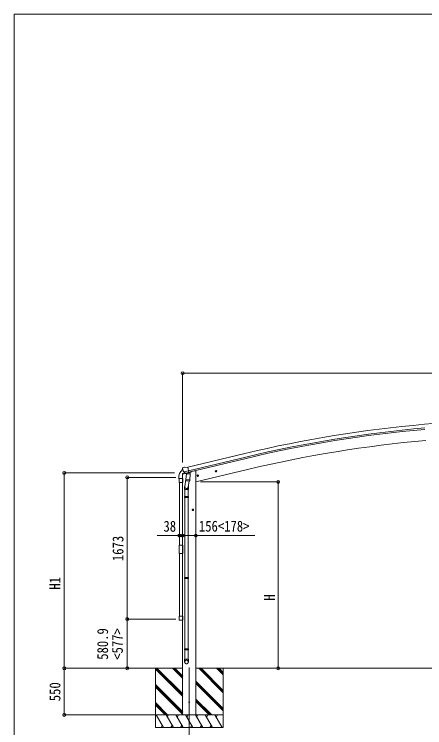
# Model space of a CAD drawing. Units: millimetres at full size, sheet at 1:35. Extents: x -9783 to 9892, y -6828 to 6752.
# Drawn here: x -9783 to -4940, y -1671 to 6752 of the extents above; entities that cross this region are included whole.
import ezdxf
from ezdxf.enums import TextEntityAlignment as Align

# ---------------------------------------------------------------- set-up
doc = ezdxf.new("R2010")
doc.units = ezdxf.units.MM
doc.header["$LTSCALE"] = 35
doc.header["$PDMODE"] = 32
doc.header["$PDSIZE"] = 35
for name, color, linetype, lineweight in [('0-0_0', 7, 'Continuous', 9), ('0-1_本体', 4, 'Continuous', 9), ('0-2_部品', 7, 'Continuous', 9), ('0-8_PARTS2', 2, 'Continuous', 9), ('0-A_寸法', 6, 'Continuous', 9), ('1-0_FRAME', 7, 'Continuous', 9), ('1-1_GLASS', 4, 'Continuous', 9), ('1-2_GLASS_SEAL', 7, 'Continuous', 9), ('1-A', 6, 'Continuous', 9), ('F-0_240', 7, 'Continuous', 9)]:
    doc.layers.add(name, color=color, linetype=linetype, lineweight=lineweight)
doc.styles.add('ＭＳ ゴシック', font='')
doc.styles.get('ＭＳ ゴシック').set_extended_font_data('MS Gothic')

msp = doc.modelspace()

# ---------------------------------------------------------------- linework, layer by layer
at = {"layer": '0-0_0'}
for p, q in [((-7796.66, -968.88), (-8195.33, -968.88)), ((-8118.41, -968.88), (-8118.41, -1668.88)), ((-7796.16, -1300.64), (-8118.41, -978.39)), ((-7796.16, -1286.5), (-8113.77, -968.89)), ((-7796.16, -1272.36), (-8099.63, -968.89)), ((-7796.16, -1088.51), (-7915.79, -968.88)), ((-7796.16, -1074.37), (-7901.65, -968.88)), ((-7796.16, -1060.23), (-7887.51, -968.88)), ((-7640.66, -968.88), (-771.69, -968.88)), ((-7318.41, -1257.89), (-7607.42, -968.88)), ((-7318.41, -1243.75), (-7593.28, -968.88)), ((-7318.41, -1229.61), (-7579.14, -968.88)), ((-7318.41, -1045.76), (-7395.29, -968.88)), ((-7318.41, -1031.62), (-7381.15, -968.88)), ((-7367, -968.89), (-7367.01, -968.88)), ((-7318.41, -1017.47), (-7366.99, -968.89)), ((-7318.41, -968.88), (-7318.41, -1668.88)), ((-7796.16, -1484.49), (-8118.41, -1162.24)), ((-7796.16, -1498.63), (-8118.41, -1176.38)), ((-7318.41, -1441.74), (-7640.66, -1119.49)), ((-7318.41, -1455.88), (-7640.66, -1133.63)), ((-7318.41, -1470.02), (-7640.66, -1147.77)), ((-7796.16, -1512.77), (-8118.41, -1190.52)), ((-7453.4, -1518.88), (-7640.66, -1331.62)), ((-7467.54, -1518.88), (-7640.66, -1345.76)), ((-7973.9, -1518.88), (-8118.41, -1374.37)), ((-7988.04, -1518.88), (-8118.41, -1388.51)), ((-8002.18, -1518.88), (-8118.41, -1402.65)), ((-7481.68, -1518.88), (-7640.66, -1359.9)), ((-8118.41, -1518.88), (-7318.41, -1518.88)), ((-8021.52, -1668.88), (-8108.12, -1518.88)), ((-7906.05, -1668.88), (-7992.65, -1518.88)), ((-7962.65, -1518.88), (-7977.65, -1544.86)), ((-7790.58, -1668.88), (-7877.18, -1518.88)), ((-7862.18, -1544.86), (-7847.18, -1518.88)), ((-7675.11, -1668.88), (-7761.71, -1518.88)), ((-7746.71, -1544.86), (-7731.71, -1518.88)), ((-7559.64, -1668.88), (-7646.24, -1518.88)), ((-7631.24, -1544.86), (-7616.24, -1518.88)), ((-7444.17, -1668.88), (-7530.77, -1518.88)), ((-7515.77, -1544.86), (-7500.77, -1518.88)), ((-7328.7, -1668.88), (-7415.3, -1518.88)), ((-7400.3, -1544.86), (-7385.3, -1518.88)), ((-7318.41, -1668.88), (-8118.41, -1668.88)), ((-8036.52, -1642.9), (-8051.52, -1668.88)), ((-7921.05, -1642.9), (-7936.05, -1668.88)), ((-7805.58, -1642.9), (-7820.58, -1668.88)), ((-7690.11, -1642.9), (-7705.11, -1668.88)), ((-7574.64, -1642.9), (-7589.64, -1668.88)), ((-7459.17, -1642.9), (-7474.17, -1668.88))]:
    msp.add_line(p, q, dxfattribs=at)
at = {"layer": '0-1_本体'}
for p, q in [((-4252.63, 1971.5), (-4944.04, 1911.27)), ((-7736.64, 1405.35), (-7060.95, 1567.3)), ((-7726.56, 1363.37), (-7050.89, 1525.32)), ((-7722.63, 1347.01), (-7046.97, 1508.96)), ((-7641.16, 1231.12), (-7030.35, 1377.76)), ((-7640.82, 1361.12), (-7640.82, -1518.88)), ((-7796.82, 1322.15), (-7796.82, -1518.88))]:
    msp.add_line(p, q, dxfattribs=at)
msp.add_lwpolyline([(-7640.82, 1361.12), (-7660.82, 1361.12), (-7694.67, 1353)], dxfattribs=at)
for centre, radius, start, end in [((-3688.2, -12503.95), 14469.82, 94.97901, 103.47901), ((-3688.2, -12503.95), 14426.65, 94.97901, 103.47901), ((-3688.2, -12503.95), 14409.82, 94.97901, 103.47901), ((-3670.78, -12617.05), 14392.42, 95.00113, 103.49889)]:
    msp.add_arc(centre, radius, start, end, dxfattribs=at)
at = {"layer": '0-2_部品'}
for p, q in [((-7798.09, 1389.75), (-7797.82, 1388.6)), ((-7798.09, 1389.75), (-7797.82, 1388.6)), ((-7793.88, 1398.33), (-7797.73, 1392.03)), ((-7793.88, 1398.33), (-7797.73, 1392.03)), ((-7790.78, 1400.58), (-7777.6, 1403.74)), ((-7790.78, 1400.58), (-7777.6, 1403.74)), ((-7784.04, 1349.44), (-7726.53, 1363.25)), ((-7784.04, 1349.44), (-7726.53, 1363.25)), ((-7767.19, 1334.53), (-7783.57, 1349.03)), ((-7767.19, 1334.53), (-7783.57, 1349.03)), ((-7763.04, 1401.06), (-7776.3, 1403.76)), ((-7763.04, 1401.06), (-7776.3, 1403.76)), ((-7763.04, 1401.06), (-7737.11, 1407.29)), ((-7763.04, 1401.06), (-7737.11, 1407.29)), ((-7694.67, 1353.78), (-7694.67, 1350.46)), ((-7694.67, 1353.78), (-7694.67, 1350.46)), ((-7412.36, 1355.06), (-7392.91, 1359.73)), ((-7412.36, 1355.06), (-7392.91, 1359.73)), ((-7407.8, 1362.84), (-7409.93, 1355.64)), ((-7407.8, 1362.84), (-7409.93, 1355.64)), ((-7400.5, 1364.59), (-7407.8, 1362.84)), ((-7400.5, 1364.59), (-7407.8, 1362.84)), ((-7400.3, 1347.67), (-7404.97, 1367.12)), ((-7400.3, 1347.67), (-7404.97, 1367.12)), ((-7395.33, 1359.15), (-7400.5, 1364.59)), ((-7395.33, 1359.15), (-7400.5, 1364.59)), ((-7397.47, 1351.95), (-7395.33, 1359.15)), ((-7397.47, 1351.95), (-7395.33, 1359.15)), ((-7799.22, 1321.42), (-7756.52, 1331.67)), ((-7799.22, 1321.42), (-7756.52, 1331.67)), ((-7799.22, 1328.31), (-7799.22, 1321.42)), ((-7799.22, 1328.31), (-7799.22, 1321.42)), ((-7770.72, 1337.52), (-7796.92, 1331.23)), ((-7770.72, 1337.52), (-7796.92, 1331.23)), ((-7756.99, 1265.13), (-7771.51, 1177.36)), ((-7756.99, 1265.13), (-7771.51, 1177.36)), ((-7764.48, 1333.97), (-7756.96, 1335.77)), ((-7764.48, 1333.97), (-7756.96, 1335.77)), ((-7763.64, 1334.07), (-7762.11, 1334.44)), ((-7763.64, 1334.07), (-7762.11, 1334.44)), ((-7762.11, 1334.44), (-7725.41, 1343.25)), ((-7762.11, 1334.44), (-7725.41, 1343.25)), ((-7760.28, 1334.21), (-7760.33, 1333.47)), ((-7760.28, 1334.21), (-7760.33, 1333.47)), ((-7759.57, 1332.43), (-7733.76, 1325.99)), ((-7759.57, 1332.43), (-7733.76, 1325.99)), ((-7752.65, 1327.08), (-7757.33, 1260.25)), ((-7752.65, 1327.08), (-7757.33, 1260.25)), ((-7706.97, 1323.89), (-7752.65, 1327.08)), ((-7706.97, 1323.89), (-7752.65, 1327.08)), ((-7750.88, 1330.26), (-7751.11, 1326.98)), ((-7750.88, 1330.26), (-7751.11, 1326.98)), ((-7731.36, 1341.43), (-7732.38, 1326.82)), ((-7731.36, 1341.43), (-7732.38, 1326.82)), ((-7725.41, 1343.25), (-7723.88, 1343.62)), ((-7725.41, 1343.25), (-7723.88, 1343.62)), ((-7722.33, 1345.72), (-7721.38, 1345.66)), ((-7722.33, 1345.72), (-7721.38, 1345.66)), ((-7721.38, 1345.66), (-7708.07, 1330.34)), ((-7721.38, 1345.66), (-7708.07, 1330.34)), ((-7717.39, 1341.06), (-7698.5, 1345.6)), ((-7717.39, 1341.06), (-7698.5, 1345.6)), ((-7711.64, 1257.05), (-7706.97, 1323.89)), ((-7711.64, 1257.05), (-7706.97, 1323.89)), ((-7708.07, 1330.34), (-7708.51, 1324)), ((-7708.07, 1330.34), (-7708.51, 1324)), ((-7626.18, 1303.31), (-7606.74, 1307.98)), ((-7626.18, 1303.31), (-7606.74, 1307.98)), ((-7621.63, 1311.09), (-7623.76, 1303.89)), ((-7621.63, 1311.09), (-7623.76, 1303.89)), ((-7614.33, 1312.84), (-7621.63, 1311.09)), ((-7614.33, 1312.84), (-7621.63, 1311.09)), ((-7614.13, 1295.92), (-7618.79, 1315.37)), ((-7614.13, 1295.92), (-7618.79, 1315.37)), ((-7609.16, 1307.4), (-7614.33, 1312.84)), ((-7609.16, 1307.4), (-7614.33, 1312.84)), ((-7611.29, 1300.2), (-7609.16, 1307.4)), ((-7611.29, 1300.2), (-7609.16, 1307.4)), ((-7758.19, 1247.78), (-7757.31, 1260.25)), ((-7758.19, 1247.78), (-7757.31, 1260.25)), ((-7757.79, 1246.42), (-7757.79, 1246.42)), ((-7757.79, 1246.42), (-7757.79, 1246.42)), ((-7711.64, 1257.05), (-7757.33, 1260.25)), ((-7711.64, 1257.05), (-7757.33, 1260.25)), ((-7756.34, 1245.64), (-7714.65, 1242.73)), ((-7756.34, 1245.64), (-7714.65, 1242.73)), ((-7718.16, 1242.97), (-7730.81, 1168.04)), ((-7718.16, 1242.97), (-7730.81, 1168.04)), ((-7711.65, 1257.05), (-7712.54, 1244.36)), ((-7711.65, 1257.05), (-7712.54, 1244.36)), ((-7773.66, 1140.2), (-7773.66, 1174.55)), ((-7773.66, 1140.2), (-7773.66, 1174.55)), ((-7727.66, 1140.2), (-7773.66, 1140.2)), ((-7727.66, 1140.2), (-7773.66, 1140.2)), ((-7771.66, 1140.2), (-7771.66, 1057.68)), ((-7771.66, 1140.2), (-7771.66, 1057.68)), ((-7729.66, 1140.2), (-7729.66, 1057.68)), ((-7729.66, 1140.2), (-7729.66, 1057.68)), ((-7727.66, 1174.86), (-7727.66, 1140.2)), ((-7727.66, 1174.86), (-7727.66, 1140.2)), ((-7773.66, 1055.68), (-7772.66, 1057.68)), ((-7773.66, 1055.68), (-7772.66, 1057.68)), ((-7727.66, 1055.68), (-7773.66, 1055.68)), ((-7727.66, 1055.68), (-7773.66, 1055.68)), ((-7727.66, 1047.68), (-7773.66, 1047.68)), ((-7727.66, 1047.68), (-7773.66, 1047.68)), ((-7728.66, 1057.68), (-7772.66, 1057.68)), ((-7728.66, 1057.68), (-7772.66, 1057.68)), ((-7728.66, 1045.68), (-7772.66, 1045.68)), ((-7728.66, 1045.68), (-7772.66, 1045.68)), ((-7771.66, 1045.68), (-7771.66, 101.49)), ((-7771.66, 1045.68), (-7771.66, 101.49)), ((-7729.66, 1045.68), (-7729.66, 101.49)), ((-7729.66, 1045.68), (-7729.66, 101.49)), ((-7727.66, 1055.68), (-7728.66, 1057.68)), ((-7727.66, 1055.68), (-7728.66, 1057.68)), ((-7727.66, 1047.68), (-7728.66, 1045.68)), ((-7727.66, 1047.68), (-7728.66, 1045.68)), ((-7727.66, 1055.68), (-7727.66, 1047.68)), ((-7727.66, 1055.68), (-7727.66, 1047.68)), ((-7665.16, 901.62), (-7685.16, 901.62)), ((-7665.16, 901.62), (-7685.16, 901.62)), ((-7675.16, 909.13), (-7681.66, 905.37)), ((-7675.16, 909.13), (-7681.66, 905.37)), ((-7681.66, 905.37), (-7681.66, 897.87)), ((-7681.66, 905.37), (-7681.66, 897.87)), ((-7681.66, 897.87), (-7675.16, 894.11)), ((-7681.66, 897.87), (-7675.16, 894.11)), ((-7675.16, 891.62), (-7675.16, 911.62)), ((-7675.16, 891.62), (-7675.16, 911.62)), ((-7668.66, 905.37), (-7675.16, 909.13)), ((-7668.66, 905.37), (-7675.16, 909.13)), ((-7773.66, 99.49), (-7772.66, 101.49)), ((-7773.66, 99.49), (-7772.66, 101.49)), ((-7727.66, 99.49), (-7773.66, 99.49)), ((-7727.66, 99.49), (-7773.66, 99.49)), ((-7727.66, 91.49), (-7773.66, 91.49)), ((-7727.66, 91.49), (-7773.66, 91.49)), ((-7728.66, 101.49), (-7772.66, 101.49)), ((-7728.66, 101.49), (-7772.66, 101.49)), ((-7728.66, 89.49), (-7772.66, 89.49)), ((-7728.66, 89.49), (-7772.66, 89.49)), ((-7771.66, 89.49), (-7771.66, -738.43)), ((-7771.66, 89.49), (-7771.66, -738.43)), ((-7729.66, 89.49), (-7729.66, -738.43)), ((-7729.66, 89.49), (-7729.66, -738.43)), ((-7727.66, 99.49), (-7728.66, 101.49)), ((-7727.66, 99.49), (-7728.66, 101.49)), ((-7727.66, 91.49), (-7728.66, 89.49)), ((-7727.66, 91.49), (-7728.66, 89.49)), ((-7727.66, 99.49), (-7727.66, 91.49)), ((-7727.66, 99.49), (-7727.66, 91.49)), ((-7773.66, -740.43), (-7772.66, -738.43)), ((-7773.66, -740.43), (-7772.66, -738.43)), ((-7727.66, -740.43), (-7773.66, -740.43)), ((-7727.66, -740.43), (-7773.66, -740.43)), ((-7727.66, -748.43), (-7773.66, -748.43)), ((-7727.66, -748.43), (-7773.66, -748.43)), ((-7728.66, -738.43), (-7772.66, -738.43)), ((-7728.66, -738.43), (-7772.66, -738.43)), ((-7728.66, -750.43), (-7772.66, -750.43)), ((-7728.66, -750.43), (-7772.66, -750.43)), ((-7771.66, -750.43), (-7771.66, -860.43)), ((-7771.66, -750.43), (-7771.66, -860.43)), ((-7729.66, -750.43), (-7729.66, -860.43)), ((-7729.66, -750.43), (-7729.66, -860.43)), ((-7727.66, -740.43), (-7728.66, -738.43)), ((-7727.66, -740.43), (-7728.66, -738.43)), ((-7727.66, -748.43), (-7728.66, -750.43)), ((-7727.66, -748.43), (-7728.66, -750.43)), ((-7727.66, -740.43), (-7727.66, -748.43)), ((-7727.66, -740.43), (-7727.66, -748.43)), ((-7773.66, -894.58), (-7773.66, -860.43)), ((-7727.66, -860.43), (-7773.66, -860.43)), ((-7773.66, -894.58), (-7773.66, -860.43)), ((-7727.66, -860.43), (-7773.66, -860.43)), ((-7727.66, -894.58), (-7727.66, -860.43)), ((-7727.66, -894.58), (-7727.66, -860.43))]:
    msp.add_line(p, q, dxfattribs=at)
for points in [[(-7784.31, 1350.02), (-7783.73, 1349.18), (-7783.57, 1349.03)], [(-7784.31, 1350.02), (-7783.73, 1349.18), (-7783.57, 1349.03)], [(-7731.68, 1341.84), (-7721.95, 1344.18), (-7737.11, 1407.29)], [(-7731.68, 1341.84), (-7721.95, 1344.18), (-7737.11, 1407.29)], [(-7409.93, 1355.64), (-7404.76, 1350.2), (-7397.47, 1351.95)], [(-7409.93, 1355.64), (-7404.76, 1350.2), (-7397.47, 1351.95)], [(-7731.68, 1341.84), (-7731.91, 1341.69), (-7756.68, 1335.74), (-7756.96, 1335.77)], [(-7731.68, 1341.84), (-7731.91, 1341.69), (-7756.68, 1335.74), (-7756.96, 1335.77)], [(-7623.76, 1303.89), (-7618.59, 1298.45), (-7611.29, 1300.2)], [(-7623.76, 1303.89), (-7618.59, 1298.45), (-7611.29, 1300.2)], [(-7773.66, 1055.68), (-7773.66, 1047.68), (-7772.66, 1045.68)], [(-7773.66, 1055.68), (-7773.66, 1047.68), (-7772.66, 1045.68)], [(-7675.16, 894.11), (-7668.66, 897.87), (-7668.66, 905.37)], [(-7675.16, 894.11), (-7668.66, 897.87), (-7668.66, 905.37)], [(-7773.66, 99.49), (-7773.66, 91.49), (-7772.66, 89.49)], [(-7773.66, 99.49), (-7773.66, 91.49), (-7772.66, 89.49)], [(-7773.66, -740.43), (-7773.66, -748.43), (-7772.66, -750.43)], [(-7773.66, -740.43), (-7773.66, -748.43), (-7772.66, -750.43)]]:
    msp.add_lwpolyline(points, dxfattribs=at)
for centre, radius in [((-7402.63, 1357.39), 8.5), ((-7402.63, 1357.39), 8.5), ((-7402.63, 1357.39), 7.7), ((-7402.63, 1357.39), 7.7), ((-7402.63, 1357.39), 6.5), ((-7402.63, 1357.39), 6.5), ((-7616.46, 1305.64), 8.5), ((-7616.46, 1305.64), 8.5), ((-7616.46, 1305.64), 7.7), ((-7616.46, 1305.64), 7.7), ((-7616.46, 1305.64), 6.5), ((-7616.46, 1305.64), 6.5), ((-7675.16, 901.62), 8.5), ((-7675.16, 901.62), 8.5), ((-7675.16, 901.62), 7.7), ((-7675.16, 901.62), 7.7), ((-7675.16, 901.62), 6.5), ((-7675.16, 901.62), 6.5)]:
    msp.add_circle(centre, radius, dxfattribs=at)
at = {"layer": '0-2_部品', "color": 4}
msp.add_circle((-7718.91, -1368.88), 4.5, dxfattribs=at)
msp.add_circle((-7718.91, -1368.88), 4.5, dxfattribs=at)
at = {"layer": '0-2_部品'}
for centre, radius, start, end in [((-7601.01, 1435.85), 202.4, 193.5, 205.09125), ((-7601.01, 1435.85), 202.4, 193.5, 205.09125), ((-7789.61, 1395.71), 5, 103.5, 148.5), ((-7789.61, 1395.71), 5, 103.5, 148.5), ((-7776.9, 1400.82), 3, 78.5, 103.5), ((-7776.9, 1400.82), 3, 78.5, 103.5), ((-7699.67, 1350.46), 5, 283.5, 0), ((-7699.67, 1350.46), 5, 283.5, 0), ((-7796.22, 1328.31), 3, 103.5, 180), ((-7796.22, 1328.31), 3, 103.5, 180), ((-7763.76, 1334.56), 0.5, 248.23754, 283.5), ((-7763.76, 1334.56), 0.5, 248.23754, 283.5), ((-7760.77, 1334.25), 0.5, 356, 103.5), ((-7760.77, 1334.25), 0.5, 356, 103.5), ((-7759.33, 1333.4), 1, 176, 256), ((-7759.33, 1333.4), 1, 176, 256), ((-7733.4, 1326.97), 1.03, 250.03897, 351.96569), ((-7733.4, 1326.97), 1.03, 250.03897, 351.96569), ((-7730.76, 1341.35), 0.604, 100.59842, 172.20595), ((-7730.76, 1341.35), 0.604, 100.59842, 172.20595), ((-7724, 1344.11), 0.5, 283.5, 318.76246), ((-7724, 1344.11), 0.5, 283.5, 318.76246), ((-7756.25, 1247.61), 1.95, 175.04017, 217.47766), ((-7756.25, 1247.61), 1.95, 175.04017, 217.47766), ((-7756.2, 1247.64), 2, 217.40962, 266), ((-7756.2, 1247.64), 2, 217.40962, 266), ((-7714.51, 1244.72), 2, 266, 349.46843), ((-7714.51, 1244.72), 2, 266, 349.46843)]:
    msp.add_arc(centre, radius, start, end, dxfattribs=at)
for centre, major_axis, ratio, start_param, end_param in [((-7795.17, 1390.46), (-1.57, -2.57), 0.99628, 4.712389, 5.4996506), ((-7795.17, 1390.46), (-1.57, -2.57), 0.99628, 4.712389, 5.4996506), ((-7765.2, 1336.79), (-0.73, -2.92), 0.997631, 5.8041905, 6.6006116), ((-7765.2, 1336.79), (-0.73, -2.92), 0.997631, 5.8041905, 6.6006116), ((-7765.14, 1337.02), (2.63, 3.16), 0.650902, 4.0958226, 4.1686332), ((-7765.14, 1337.02), (2.63, 3.16), 0.650902, 4.0958226, 4.1686332), ((-7765.18, 1336.89), (-0.73, -2.92), 0.997631, 0.3902369, 0.4789948), ((-7765.18, 1336.89), (-0.73, -2.92), 0.997631, 0.3902369, 0.4789948), ((-7750.66, 1174.86), (23, 0), 0.996195, 2.5560258, 6.5663028), ((-7750.66, 1174.86), (23, 0), 0.996195, 2.5560258, 6.5663028), ((-7750.66, 1174.86), (21, 0), 0.996195, 2.9349147, 5.9512394), ((-7750.66, 1174.86), (21, 0), 0.996195, 2.9349147, 5.9512394), ((-7750.66, -892.83), (-23, 0), 0.996195, 3.1415927, 6.2831853), ((-7750.66, -892.83), (-23, 0), 0.996195, 3.1415927, 6.2831853), ((-7750.66, -894.58), (-23, 0), 0.996195, 3.1415927, 6.2831853), ((-7750.66, -894.58), (-23, 0), 0.996195, 3.1415927, 6.2831853), ((-7750.66, -894.58), (0, -23.43), 0.981806, 4.712389, 7.8539816), ((-7750.66, -894.58), (0, -23.43), 0.981806, 4.712389, 7.8539816)]:
    msp.add_ellipse(centre, major_axis=major_axis, ratio=ratio, start_param=start_param, end_param=end_param, dxfattribs=at)
msp.add_ellipse((-7750.66, -894.58), major_axis=(21, 0), ratio=0.996195, dxfattribs=at)
msp.add_ellipse((-7750.66, -894.58), major_axis=(21, 0), ratio=0.996195, dxfattribs=at)
at = {"layer": '0-8_PARTS2'}
msp.add_line((-7718.91, -959.67), (-7718.91, -1809.91), dxfattribs=at)
at = {"layer": '0-A_寸法'}
for p, q in [((-7796.82, 2515.02), (-7796.82, 1460.2)), ((-614.82, 2515.02), (-7796.82, 2515.02)), ((-9192.49, 1337.87), (-7894.24, 1337.87)), ((-9192.49, -968.88), (-9192.49, 1337.87)), ((-8449.69, 1284.98), (-8449.69, -388.02)), ((-6669.34, 1231.12), (-7586.18, 1231.12)), ((-6669.34, -968.88), (-6669.34, 1231.12)), ((-7796.82, 597.89), (-7640.82, 597.89)), ((-7640.82, 597.89), (-6944.67, 597.89)), ((-9192.49, -968.88), (-8337.1, -968.88)), ((-9192.49, -1518.88), (-9192.49, -968.88)), ((-6669.34, -968.88), (-7112.2, -968.88)), ((-9192.49, -1518.88), (-8118.41, -1518.88))]:
    msp.add_line(p, q, dxfattribs=at)
for p in [(-7796.82, 2515.02), (-9192.49, 1337.87), (-6669.34, 1231.12), (-7796.82, 597.89), (-7640.82, 597.89), (-9192.49, -968.88), (-6669.34, -968.88), (-9192.49, -1518.88)]:
    msp.add_point(p, dxfattribs=at)
at = {"layer": '1-0_FRAME', "color": 6}
for p, q in [((-8449.69, 1284.98), (-7876.15, 1284.98)), ((-7796.82, 597.89), (-8096.82, 597.89)), ((-8449.69, -388.02), (-7876.15, -388.02)), ((-8449.69, -968.88), (-7876.15, -968.88))]:
    msp.add_line(p, q, dxfattribs=at)
for p in [(-8449.69, 1284.98), (-7834.85, 597.89), (-7796.82, 597.89), (-8449.69, -388.02), (-8449.69, -968.88)]:
    msp.add_point(p, dxfattribs=at)
at = {"layer": '1-1_GLASS'}
for p, q in [((-7834.83, 1223.08), (-7834.83, 484.08)), ((-7796.82, 1223.08), (-7796.82, 484.08)), ((-7834.83, 386.08), (-7834.83, -352.92)), ((-7796.82, -352.92), (-7796.82, 386.08))]:
    msp.add_line(p, q, dxfattribs=at)
at = {"layer": '1-2_GLASS_SEAL'}
for p, q in [((-7843.33, 1285.07), (-7843.33, 1273.32)), ((-7842.83, 1272.82), (-7836.57, 1259.32)), ((-7836.07, 1266.58), (-7836.07, 1259.82)), ((-7835.83, 1223.08), (-7835.83, 1266.78)), ((-7830.33, 1272.28), (-7801.33, 1272.28)), ((-7830.07, 1272.58), (-7796.82, 1272.58)), ((-7795.83, 1266.78), (-7795.83, 1223.08)), ((-7795.83, 1223.08), (-7835.83, 1223.08)), ((-7835.83, -352.92), (-7835.83, -396.62)), ((-7795.83, -352.92), (-7835.83, -352.92)), ((-7830.33, -402.12), (-7801.33, -402.12)), ((-7795.83, -396.62), (-7795.83, -352.92))]:
    msp.add_line(p, q, dxfattribs=at)
msp.add_lwpolyline([(-7835.82, 484.08), (-7795.82, 484.08), (-7795.82, 386.08), (-7835.82, 386.08)], close=True, dxfattribs=at)
for centre, radius, start, end in [((-7691.07, 1271.57), 152.26, 135.14293, 180), ((-7794.58, 1373.6), 6.95, 95.39711, 129.45641), ((-7842.83, 1273.32), 0.5, 180, 270), ((-7830.07, 1266.58), 6, 90, 180), ((-7830.33, 1266.78), 5.5, 90, 180), ((-7801.33, 1266.78), 5.5, 0, 90), ((-7836.57, 1259.82), 0.5, 270, 0), ((-7830.33, -396.62), 5.5, 180, 270), ((-7801.33, -396.62), 5.5, 270, 0)]:
    msp.add_arc(centre, radius, start, end, dxfattribs=at)
at = {"layer": '1-A'}
for p, q in [((-7796.82, 597.89), (-7834.85, 597.89)), ((-8449.69, -968.88), (-8449.69, -388.02))]:
    msp.add_line(p, q, dxfattribs=at)
at = {"layer": 'F-0_240', "color": 5}
for q in [(-9783.03, -6828.1), (9396.97, 6751.9)]:
    msp.add_line((-9783.03, 6751.9), q, dxfattribs=at)

# ---------------------------------------------------------------- texts
at = {"layer": '0-A_寸法', "color": 7, "style": 'ＭＳ ゴシック', "width": 0.85}
msp.add_text('156<178>', height=129, dxfattribs=at).set_placement((-7604.82, 605.89), align=Align.BOTTOM_LEFT)
for s, p in [('H1', (-9200.49, -41.5)), ('H', (-6669.34, -170.88)), ('550', (-9200.49, -1357.88))]:
    msp.add_text(s, height=129, rotation=90, dxfattribs=at).set_placement(p, align=Align.BOTTOM_LEFT)
at = {"layer": '1-0_FRAME', "style": 'ＭＳ ゴシック', "width": 0.85}
msp.add_text('38', height=129, dxfattribs=at).set_placement((-8022.82, 604.89), align=Align.BOTTOM_LEFT)
for s, p in [('1673', (-8456.69, 296.48)), ('580.9', (-8638.05, -868.45)), ('<577>', (-8463.56, -868.45))]:
    msp.add_text(s, height=129, rotation=90, dxfattribs=at).set_placement(p, align=Align.BOTTOM_LEFT)

doc.saveas('drawing.dxf')
